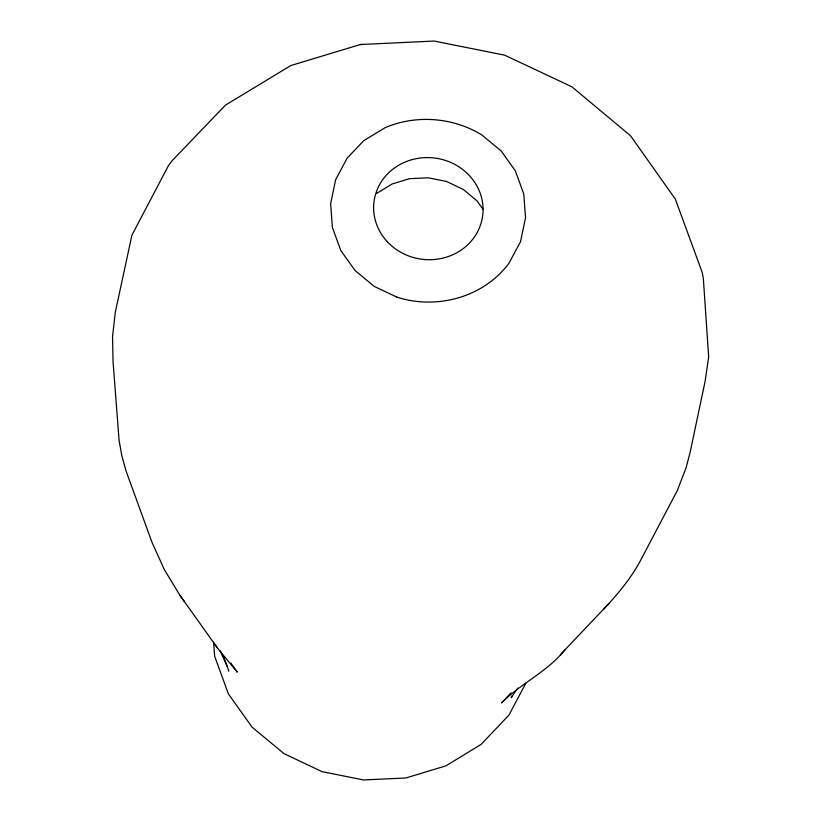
<?xml version="1.0" encoding="UTF-8"?>
<svg xmlns="http://www.w3.org/2000/svg" width="821" height="821" viewBox="0 0 821 821"><rect width="100%" height="100%" fill="white"/><g stroke="black" fill="none" stroke-linecap="round" stroke-linejoin="round"><path stroke-width="1.23" d="M512.386 695.5L511.216 697.706L517.794 688.019M525.861 683.175L508.969 715.07L481.116 744.39L445.947 765.849L405.851 777.98L363.58 779.95L321.996 771.637L283.943 753.596L252.006 727.057L228.361 693.837L214.64 656.195L213.614 642.176M603.497 609.315C617.679 594.291 631.144 578.251 640.832 559.891L677.294 490.558L686.038 467.929L690.153 452.227L705.065 381.529L708.656 356.991L703.34 278.411L702.191 272.377L675.314 199.051L630.538 135.783L571.929 86.831L504.638 55.161L434.114 41.05L360.378 44.519L290.808 65.557L225.467 105.129L171.887 160.957L168.459 165.616L131.924 235.175L115.32 312.103L112.539 336.692L113.041 361.497L119.107 440.661L121.908 456.096L126.136 471.223L152.121 542.65L164.457 569.825L179.943 595.348L217.616 648.282L237.279 672.132L230.722 662.927M511.114 692.883L501.559 702.95C520.976 683.267 547.33 671.804 564.858 649.924M560.271 654.819L608.987 603.466M376.726 193.366L392.13 183.966L409.607 178.67L428.203 177.808L446.48 181.462L463.218 189.394L477.104 200.96L483.025 209.283M360.378 44.519L362.42 44.396M396.943 297.161C436.782 309.999 483.651 297.335 508.938 263.274L520.514 241.682L525.532 217.811L523.788 194.054L515.372 170.901L501.2 150.982L481.804 134.921C452.925 117.311 416.432 114.437 385.244 127.614L363.816 140.596L347.119 158.176L335.594 179.82L330.647 203.7L332.382 227.448L340.859 250.559L355.021 270.458L374.15 286.355L397.066 297.181M179.943 595.348L184.294 601.465M214.137 643.418L217.616 648.282M220.285 650.991L227.007 666.016M223.127 655.374L228.905 671.198M387.307 241.723A54.771 50.994 7.4 0 0 480.203 225.826A54.771 50.994 7.4 0 0 417.52 158.422A54.771 50.994 7.4 0 0 387.307 241.723"/></g></svg>
